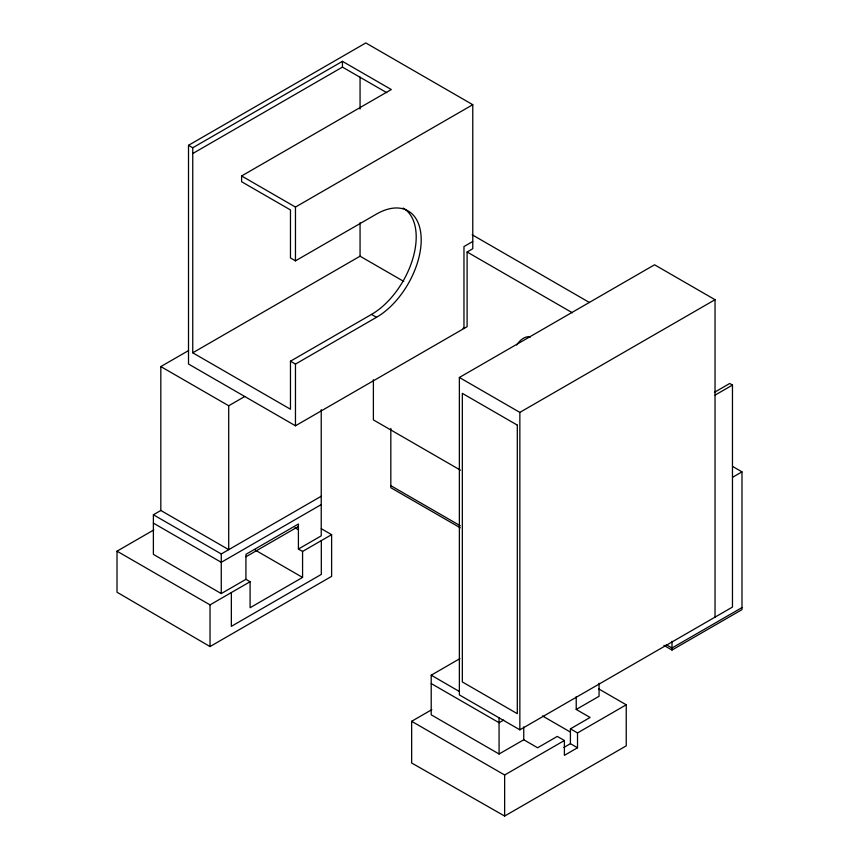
<?xml version="1.0" encoding="UTF-8"?>
<svg xmlns="http://www.w3.org/2000/svg" width="859" height="859" viewBox="0 0 859 859"><rect width="100%" height="100%" fill="white"/><g stroke="black" fill="none" stroke-linecap="round" stroke-linejoin="round"><path stroke-width="1.29" d="M188.508 145.311L365.816 42.95L472.772 104.701L472.772 248.723L467.103 251.998L467.103 326.699L295.464 425.785L188.508 364.033L188.508 145.311L192.749 147.759L342.44 61.333L391.307 89.54L241.604 175.966L241.604 181.732L290.471 209.94L290.471 257.958L295.464 260.846L376.5 214.063A63.222 36.497 -60 0 1 421.2 239.876A63.222 36.497 -60 0 1 376.5 317.304L295.464 364.087L290.471 361.199L290.471 409.228L192.749 352.802L192.749 147.759M192.749 153.525L342.44 67.099L386.765 92.686M241.604 175.966L295.464 207.062L472.772 104.701M160.826 366.578L228.709 405.77L228.709 549.653L160.826 510.471L160.826 366.578L188.583 350.558M192.749 352.802L360.061 256.197L403.751 281.419M472.772 241.486L463.967 246.565L463.967 328.503M290.471 361.199L371.496 314.426A63.222 36.497 -60 0 0 412.803 258.709A63.222 36.497 -60 0 0 403.107 208.05M228.709 405.77L244.751 396.504M463.076 328.385L464.601 327.504M153.782 529.949L117.017 551.177L117.017 592.227L210.025 646.559L331.617 576.357L331.617 534.663L302.572 551.435L302.572 577.42L250.087 607.721L250.087 581.736L245.932 579.331L221.268 593.58L153.385 554.388L153.385 514.766L160.826 510.471M714.463 392.295L729.721 383.479L732.469 385.068L732.469 607.066L519.856 729.828L459.372 694.91L459.372 377.477L654.558 264.787L715.032 299.705L715.032 617.138M153.385 514.766L221.268 553.958L321.234 496.244M321.234 504.587L221.268 562.312L153.385 523.12M245.932 556.772L298.406 526.481M459.372 377.477L519.856 412.395L715.032 299.705M245.932 579.331L245.932 554.323L298.406 524.022L298.406 549.041L321.234 535.855L321.234 409.646M117.017 551.177L210.025 604.876L250.087 581.736M715.032 395.14L732.469 385.068M732.802 477.153L741.983 471.859L741.983 609.632L671.996 650.048L663.921 645.388M431.841 709.641L411.644 721.302L411.644 762.985L504.641 816.05L626.243 745.848L626.243 704.799L577.516 732.931L577.516 747.77L564.395 755.351L564.395 740.501L557.298 736.41L537.616 747.77L523.754 739.76L499.09 753.998L431.207 714.817L431.207 675.195L459.93 658.606M503.685 720.078L499.09 722.73L431.207 683.549M741.983 607.581L671.996 647.997L666.23 644.669M576.228 696.638L576.228 709.459L599.056 696.284L599.056 683.259M577.516 747.77L570.419 743.679L570.419 728.829L590.101 717.469L576.228 709.459M411.644 721.302L504.641 775.001L564.395 740.501M563.858 747.47L570.419 743.679M472.16 234.775L589.499 302.529M467.103 251.998L572.395 312.783M732.759 466.534L741.983 471.859M371.496 314.426L376.5 317.304M460.521 470.195L373.386 419.89L373.386 379.721M390.824 485.668L460.306 525.772M460.306 527.823L390.824 487.708L390.824 428.448M321.287 528.704L331.617 534.663M598.691 688.886L626.243 704.799M294.959 527.802L298.406 529.799M298.406 549.041L302.572 551.435M570.419 728.829L577.516 732.931M255.08 549.996L302.572 577.42M542.501 715.966L570.365 732.051M431.207 675.195L459.372 691.495M499.047 717.813L499.09 753.998M671.996 641.34L671.996 650.048M523.754 726.939L523.754 739.76M519.856 412.395L519.856 729.828M504.641 775.001L504.641 816.05M360.061 76.988L360.061 109.082M360.061 222.76L360.061 256.197M342.44 61.333L342.44 67.099M321.32 540.622L321.32 574.403L231.35 626.351L231.35 592.56M295.464 207.062L295.464 260.846M295.464 364.087L295.464 425.785M221.268 553.958L221.268 593.58M210.025 604.876L210.025 646.559M516.667 344.964A15.312 8.837 -60 0 1 530.314 337.082M517.311 425.108L462.335 393.368L462.335 681.939L517.311 713.689L517.311 425.108"/></g></svg>
